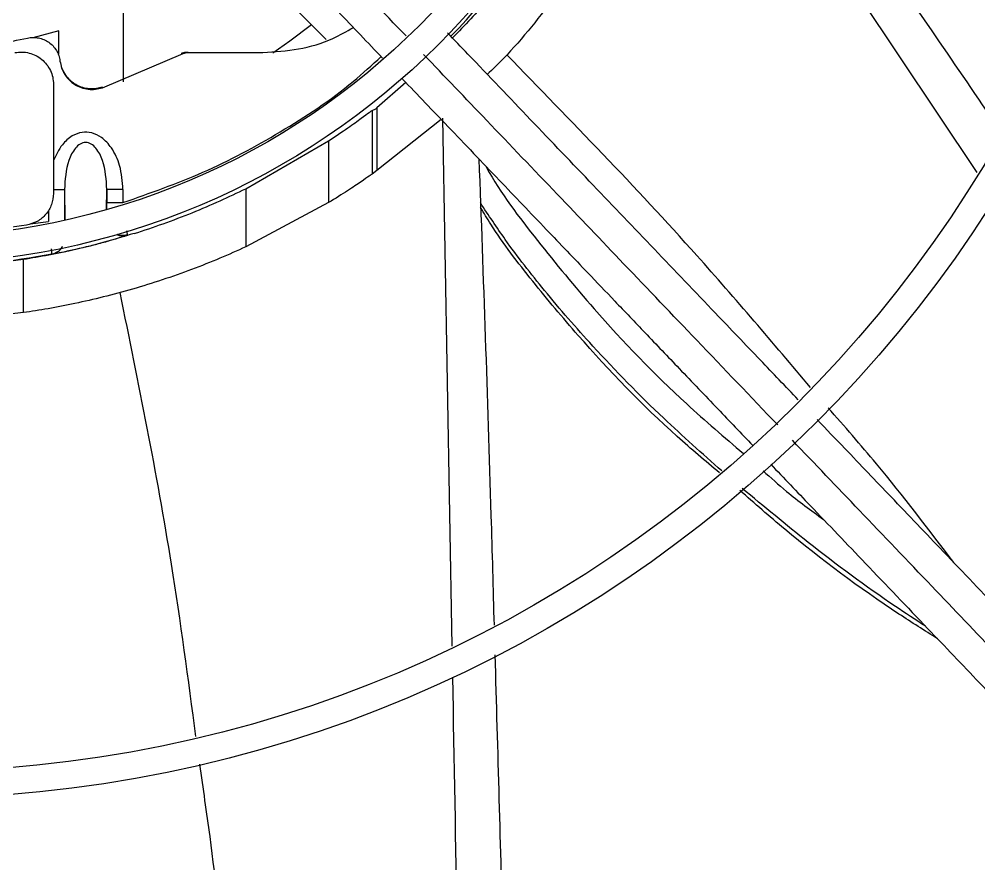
# Model space of a CAD drawing. Header units: inches. Extents: x 1229 to 1453, y -1023 to -720.
# Drawn here: x 1262.08 to 1265.597, y -810.204 to -807.108 of the extents above; entities that cross this region are included whole.
import ezdxf

# ---------------------------------------------------------------- set-up
doc = ezdxf.new("R2010")
doc.units = ezdxf.units.IN
doc.header["$MEASUREMENT"] = 0

msp = doc.modelspace()

# ---------------------------------------------------------------- linework, layer by layer
at = {"color": 18, "linetype": 'Continuous', "lineweight": 25, "true_color": 0x000000}
for p, q in [((1265.5911, -807.6698), (1264.5162, -806.0608)), ((1263.2049, -807.1816), (1262.8622, -806.8389)), ((1262.4613, -807.0725), (1262.4613, -807.3371)), ((1262.225, -807.1506), (1262.1298, -807.1758)), ((1262.225, -807.2357), (1262.225, -807.1506)), ((1262.3845, -807.3588), (1262.681, -807.2337)), ((1262.6729, -807.2336), (1262.681, -807.2337)), ((1262.6991, -807.2293), (1262.6906, -807.2293)), ((1262.6991, -807.2293), (1262.9731, -807.2293)), ((1262.2054, -807.3462), (1262.2054, -807.7463)), ((1262.3845, -807.3588), (1262.3842, -807.3568)), ((1263.4969, -807.3394), (1263.3912, -807.4322)), ((1263.3734, -807.442), (1263.3868, -807.4357)), ((1263.3734, -807.442), (1263.3734, -807.6754)), ((1263.3868, -807.4357), (1263.3912, -807.4322)), ((1263.3912, -807.4322), (1263.3912, -807.6627)), ((1263.6265, -807.4751), (1263.3912, -807.6627)), ((1263.6669, -809.4053), (1263.6324, -807.4705)), ((1262.9102, -807.729), (1263.214, -807.5541)), ((1263.214, -807.5541), (1263.214, -807.7801)), ((1263.3912, -807.6627), (1263.3734, -807.6754)), ((1262.2054, -807.7317), (1262.2457, -807.7317)), ((1262.2457, -807.7317), (1262.2474, -807.8444)), ((1262.2457, -807.7317), (1262.2457, -807.8448)), ((1262.4001, -807.8058), (1262.4012, -807.7317)), ((1262.4012, -807.7317), (1262.4012, -807.7797)), ((1262.4602, -807.7317), (1262.4602, -807.7797)), ((1262.9102, -807.729), (1262.9102, -807.9423)), ((1262.4011, -807.8015), (1262.4012, -807.7797)), ((1263.214, -807.7801), (1262.9102, -807.9423)), ((1262.1867, -807.8101), (1262.1867, -807.8493)), ((1262.1202, -807.858), (1262.1867, -807.8493)), ((1262.4764, -807.8983), (1262.4758, -807.8989)), ((1262.0952, -807.9889), (1261.8914, -808.014)), ((1262.0952, -808.1833), (1262.0952, -807.9889)), ((1262.199, -807.9673), (1262.2006, -807.9678)), ((1262.0952, -808.1833), (1261.8914, -808.2055))]:
    msp.add_line(p, q, dxfattribs=at)
at = {"color": 18, "linetype": 'Continuous', "lineweight": 25, "true_color": 0x000000, "flags": 128}
msp.add_lwpolyline([(1263.0099, -807.2308), (1263.0721, -807.1872), (1263.1508, -807.1275)], dxfattribs=at)
at = {"color": 18, "linetype": 'Continuous', "lineweight": 25, "true_color": 0x000000}
for radius in [11.7126, 8.5704, 8.472, 6.6478, 6.5493, 4.7037, 4.6053, 2.745, 2.6465]:
    msp.add_circle((1261.6739, -805.2608), radius, dxfattribs=at)
for radius, start, end in [(2.7569, 316.1598, 343.7218), (2.7569, 262.2932, 280.98), (12.9331, 283.26667, 346.73333)]:
    msp.add_arc((1261.6739, -805.2608), radius, start, end, dxfattribs=at)
for points, knots in [([(1263.8877, -803.3086), (1263.9493, -803.3818), (1264.0775, -803.5342), (1264.24, -803.7901), (1264.3806, -804.0669), (1264.4907, -804.3574), (1264.5699, -804.6577), (1264.6172, -804.9646), (1264.632, -805.2748), (1264.6142, -805.5849), (1264.564, -805.8914), (1264.482, -806.191), (1264.3689, -806.4802), (1264.2266, -806.7564), (1264.0543, -807.0143), (1263.9094, -807.1997), (1263.8153, -807.2907), (1263.7954, -807.3099)], [0, 0, 0, 0, 0.065205, 0.135665, 0.206125, 0.276585, 0.347045, 0.417505, 0.487965, 0.558425, 0.628885, 0.699345, 0.769805, 0.840265, 0.910725, 0.981186, 1, 1, 1, 1]), ([(1263.7531, -803.4372), (1263.7992, -803.4904), (1263.9076, -803.6156), (1264.0512, -803.8338), (1264.186, -804.0854), (1264.2934, -804.3501), (1264.3732, -804.6243), (1264.4243, -804.9053), (1264.4463, -805.19), (1264.4389, -805.4755), (1264.4022, -805.7587), (1264.3365, -806.0366), (1264.2426, -806.3063), (1264.1216, -806.5651), (1263.9739, -806.8092), (1263.823, -807.0151), (1263.7126, -807.1301), (1263.668, -807.1766)], [0, 0, 0, 0, 0.051393, 0.120749, 0.190107, 0.259464, 0.328821, 0.398178, 0.467535, 0.536892, 0.606249, 0.675606, 0.744963, 0.81432, 0.883677, 0.953035, 1, 1, 1, 1]), ([(1273.3834, -805.2608), (1273.3786, -805.5163), (1273.3689, -806.0272), (1273.2909, -806.7903), (1273.1667, -807.5468), (1272.9924, -808.2936), (1272.7699, -809.0274), (1272.4998, -809.745), (1272.1833, -810.4435), (1271.8218, -811.1197), (1271.4169, -811.7709), (1270.9703, -812.3942), (1270.4838, -812.9869), (1269.9597, -813.5466), (1269.4, -814.0708), (1268.8073, -814.5572), (1268.184, -815.0039), (1267.5328, -815.4088), (1266.8565, -815.7703), (1266.1581, -816.0867), (1265.4404, -816.3568), (1264.7067, -816.5794), (1263.9599, -816.7535), (1263.2033, -816.8784), (1262.4402, -816.9536), (1261.6739, -816.9787), (1260.9075, -816.9536), (1260.1444, -816.8784), (1259.3878, -816.7535), (1258.641, -816.5794), (1257.9073, -816.3568), (1257.1896, -816.0867), (1256.4912, -815.7702), (1255.8149, -815.4088), (1255.1637, -815.0039), (1254.5405, -814.5572), (1253.9477, -814.0708), (1253.3881, -813.5466), (1252.8639, -812.9869), (1252.3774, -812.3942), (1251.9308, -811.7709), (1251.5259, -811.1197), (1251.1644, -810.4435), (1250.8479, -809.745), (1250.5778, -809.0274), (1250.3553, -808.2936), (1250.181, -807.5468), (1250.0568, -806.7903), (1249.9788, -806.0272), (1249.9692, -805.5163), (1249.9643, -805.2608)], [0, 0, 0, 0, 0.020833, 0.041667, 0.0625, 0.083333, 0.104167, 0.125, 0.145833, 0.166667, 0.1875, 0.208333, 0.229167, 0.25, 0.270833, 0.291667, 0.3125, 0.333333, 0.354167, 0.375, 0.395833, 0.416667, 0.4375, 0.458333, 0.479167, 0.5, 0.520833, 0.541667, 0.5625, 0.583333, 0.604167, 0.625, 0.645833, 0.666667, 0.6875, 0.708333, 0.729167, 0.75, 0.770833, 0.791667, 0.8125, 0.833333, 0.854167, 0.875, 0.895833, 0.916667, 0.9375, 0.958333, 0.979167, 1, 1, 1, 1]), ([(1263.4976, -807.1692), (1263.4147, -807.0825), (1263.2566, -806.9171), (1263.0332, -806.6833), (1262.8363, -806.4772), (1262.6662, -806.2992), (1262.5202, -806.1464), (1262.3958, -806.0163), (1262.297, -805.9129), (1262.2393, -805.8525), (1262.2164, -805.8285)], [0, 0, 0, 0, 0.1943214, 0.3704577, 0.5233705, 0.6554348, 0.7687193, 0.8650902, 0.9463458, 1, 1, 1, 1]), ([(1262.1215, -805.9002), (1262.1461, -805.9259), (1262.2014, -805.9838), (1262.2874, -806.0737), (1262.3794, -806.1701), (1262.4723, -806.2673), (1262.5663, -806.3657), (1262.7271, -806.5339), (1262.9546, -806.772), (1263.2048, -807.0338), (1263.3575, -807.1936), (1263.4119, -807.2505)], [0, 0, 0, 0, 0.057144, 0.128522, 0.199601, 0.271053, 0.344335, 0.418101, 0.644545, 0.873366, 1, 1, 1, 1]), ([(1264.5573, -805.8967), (1264.8568, -806.3274), (1265.2336, -806.8695), (1265.6051, -807.4146), (1265.6814, -807.5266)], [0, 0, 0, 0, 0.794562, 1, 1, 1, 1]), ([(1262.9731, -807.2293), (1263.0168, -807.2266), (1263.1042, -807.2213), (1263.2171, -807.1884), (1263.2798, -807.1523), (1263.3045, -807.1381)], [0, 0, 0, 0, 0.3772621, 0.7545263, 1, 1, 1, 1]), ([(1261.7403, -807.2221), (1261.7914, -807.2205), (1261.9158, -807.2163), (1262.0379, -807.1915), (1262.1098, -807.1769)], [0, 0, 0, 0, 0.410746, 1, 1, 1, 1]), ([(1262.1098, -807.1769), (1262.1166, -807.1758), (1262.1302, -807.1735), (1262.1508, -807.1757), (1262.1706, -807.1816), (1262.1887, -807.1918), (1262.2043, -807.2053), (1262.2166, -807.222), (1262.2257, -807.2407), (1262.2281, -807.2542), (1262.2293, -807.261)], [0, 0, 0, 0, 0.124957, 0.249986, 0.374922, 0.499987, 0.624919, 0.749987, 0.874963, 1, 1, 1, 1]), ([(1264.9352, -808.5026), (1264.8889, -808.4542), (1264.7878, -808.3484), (1264.5375, -808.0864), (1264.1803, -807.7127), (1263.8529, -807.37), (1263.6747, -807.1836), (1263.6498, -807.1576)], [0, 0, 0, 0, 0.10835, 0.23655, 0.585439, 0.942123, 1, 1, 1, 1]), ([(1262.0643, -807.2303), (1262.0729, -807.2292), (1262.0902, -807.2269), (1262.1162, -807.2308), (1262.1408, -807.2398), (1262.1628, -807.2542), (1262.1811, -807.273), (1262.1948, -807.2953), (1262.2037, -807.3201), (1262.2048, -807.3375), (1262.2054, -807.3462)], [0, 0, 0, 0, 0.1250108, 0.2500147, 0.3750084, 0.5000003, 0.6250025, 0.7499986, 0.8750015, 1, 1, 1, 1]), ([(1262.4602, -807.7797), (1262.5589, -807.7453), (1262.7584, -807.6756), (1263.0402, -807.5238), (1263.2593, -807.3801), (1263.3727, -807.2757), (1263.4063, -807.2447)], [0, 0, 0, 0, 0.2857913, 0.5780338, 0.8747466, 1, 1, 1, 1]), ([(1262.6906, -807.2293), (1262.6875, -807.2295), (1262.6814, -807.2299), (1262.6757, -807.2324), (1262.6729, -807.2336)], [0, 0, 0, 0, 0.4999258, 1, 1, 1, 1]), ([(1262.681, -807.2337), (1262.6838, -807.2324), (1262.6896, -807.2298), (1262.6959, -807.2295), (1262.6991, -807.2293)], [0, 0, 0, 0, 0.499811, 1, 1, 1, 1]), ([(1264.8601, -808.595), (1264.7613, -808.4916), (1264.5732, -808.2948), (1264.3037, -808.0128), (1264.047, -807.7441), (1263.8025, -807.4883), (1263.6391, -807.3173), (1263.5619, -807.2365)], [0, 0, 0, 0, 0.228868, 0.435815, 0.623228, 0.822029, 1, 1, 1, 1]), ([(1264.9802, -808.4572), (1264.8428, -808.2948), (1264.487, -807.8746), (1264.1026, -807.4802), (1263.8667, -807.2382)], [0, 0, 0, 0, 0.386297, 1, 1, 1, 1]), ([(1262.2293, -807.261), (1262.231, -807.2696), (1262.2342, -807.2869), (1262.2461, -807.3106), (1262.2626, -807.3312), (1262.2832, -807.3477), (1262.307, -807.3592), (1262.3327, -807.3651), (1262.3591, -807.3656), (1262.376, -807.361), (1262.3845, -807.3588)], [0, 0, 0, 0, 0.125208, 0.250383, 0.3755, 0.500527, 0.625481, 0.750346, 0.875187, 1, 1, 1, 1]), ([(1262.2787, -807.3413), (1262.2774, -807.3406), (1262.2692, -807.3358), (1262.2569, -807.3228), (1262.2427, -807.3038), (1262.237, -807.2895), (1262.2343, -807.2825)], [0, 0, 0, 0, 0.056332, 0.380798, 0.697074, 1, 1, 1, 1]), ([(1262.2345, -807.2831), (1262.2346, -807.2832), (1262.2365, -807.2917), (1262.2455, -807.3074), (1262.26, -807.3276), (1262.2731, -807.3371), (1262.2789, -807.3413)], [0, 0, 0, 0, 0.006958, 0.351127, 0.713593, 1, 1, 1, 1]), ([(1262.3843, -807.3573), (1262.3703, -807.3604), (1262.3486, -807.3652), (1262.3186, -807.3605), (1262.2968, -807.3534), (1262.2843, -807.3451), (1262.2787, -807.3413)], [0, 0, 0, 0, 0.384942, 0.596379, 0.815696, 1, 1, 1, 1]), ([(1262.2789, -807.3413), (1262.2806, -807.3426), (1262.2893, -807.3499), (1262.3087, -807.3577), (1262.3348, -807.3635), (1262.3606, -807.3632), (1262.3765, -807.3589), (1262.3842, -807.3568)], [0, 0, 0, 0, 0.057973, 0.309073, 0.553272, 0.784913, 1, 1, 1, 1]), ([(1263.4852, -807.3273), (1263.5406, -807.3852), (1263.6587, -807.5087), (1263.8342, -807.6924), (1264.0049, -807.8711), (1264.1461, -808.0188), (1264.2667, -808.145), (1264.3785, -808.262), (1264.5044, -808.3938), (1264.6361, -808.5316), (1264.726, -808.6256), (1264.7687, -808.6703)], [0, 0, 0, 0, 0.129134, 0.275254, 0.409585, 0.527882, 0.605045, 0.691582, 0.789421, 0.899809, 1, 1, 1, 1]), ([(1263.214, -807.5541), (1263.2386, -807.5375), (1263.2852, -807.5058), (1263.3343, -807.4702), (1263.3654, -807.4473), (1263.3708, -807.4437), (1263.3734, -807.442)], [0, 0, 0, 0, 0.289962, 0.549996, 0.782911, 1, 1, 1, 1]), ([(1262.4602, -807.7317), (1262.458, -807.7022), (1262.4539, -807.6487), (1262.4239, -807.583), (1262.3866, -807.5417), (1262.3476, -807.5223), (1262.3088, -807.5203), (1262.2699, -807.5352), (1262.2311, -807.5705), (1262.2148, -807.6056), (1262.2054, -807.6258)], [0, 0, 0, 0, 0.200491, 0.362856, 0.481729, 0.572279, 0.652474, 0.738947, 0.849163, 1, 1, 1, 1]), ([(1262.4012, -807.7317), (1262.3988, -807.6955), (1262.3954, -807.6425), (1262.3685, -807.5867), (1262.3476, -807.5668), (1262.334, -807.5608), (1262.3235, -807.5592), (1262.3129, -807.5608), (1262.2993, -807.5668), (1262.2784, -807.5867), (1262.2515, -807.6425), (1262.2481, -807.6955), (1262.2457, -807.7317)], [0, 0, 0, 0, 0.268251, 0.392859, 0.448852, 0.475302, 0.500005, 0.524697, 0.551147, 0.607141, 0.731748, 1, 1, 1, 1]), ([(1263.7648, -807.6198), (1263.7806, -808.0556), (1263.8012, -808.6255), (1263.8165, -809.1952), (1263.8201, -809.3292)], [0, 0, 0, 0, 0.764752, 1, 1, 1, 1]), ([(1263.3734, -807.6754), (1263.3708, -807.6773), (1263.3653, -807.6811), (1263.3338, -807.7029), (1263.2847, -807.7359), (1263.2382, -807.7649), (1263.214, -807.7801)], [0, 0, 0, 0, 0.221669, 0.457485, 0.716369, 1, 1, 1, 1]), ([(1263.7897, -807.6458), (1263.7907, -807.6476), (1263.8437, -807.7453), (1263.9782, -807.9199), (1264.218, -808.213), (1264.4708, -808.4743), (1264.6642, -808.6399), (1264.7343, -808.6998)], [0, 0, 0, 0, 0.004362, 0.233887, 0.462782, 0.805496, 1, 1, 1, 1]), ([(1262.2054, -807.7463), (1262.2039, -807.7602), (1262.2011, -807.7879), (1262.179, -807.8241), (1262.1469, -807.8518), (1262.12, -807.8592), (1262.1066, -807.8629)], [0, 0, 0, 0, 0.250004, 0.500009, 0.750019, 1, 1, 1, 1]), ([(1262.4602, -807.7317), (1262.4529, -807.7317), (1262.4416, -807.7317), (1262.4279, -807.7317), (1262.4185, -807.7317), (1262.4109, -807.7317), (1262.4035, -807.7317), (1262.4021, -807.7317), (1262.4012, -807.7317)], [0, 0, 0, 0, 0.239704, 0.368512, 0.500026, 0.631505, 0.760303, 1, 1, 1, 1]), ([(1262.5006, -807.8934), (1262.5366, -807.8816), (1262.6095, -807.8578), (1262.7156, -807.817), (1262.818, -807.7734), (1262.8794, -807.7438), (1262.9102, -807.729)], [0, 0, 0, 0, 0.242299, 0.490981, 0.744693, 1, 1, 1, 1]), ([(1262.4012, -807.7797), (1262.4022, -807.7797), (1262.4042, -807.7797), (1262.4179, -807.7797), (1262.4373, -807.7797), (1262.4526, -807.7797), (1262.4602, -807.7797)], [0, 0, 0, 0, 0.250001, 0.49998, 0.749978, 1, 1, 1, 1]), ([(1264.6553, -808.7636), (1264.5835, -808.6999), (1264.4192, -808.554), (1264.2025, -808.3324), (1264.0108, -808.112), (1263.8734, -807.9366), (1263.8002, -807.826), (1263.7702, -807.7809)], [0, 0, 0, 0, 0.216617, 0.495989, 0.699866, 0.877434, 1, 1, 1, 1]), ([(1264.6465, -808.7707), (1264.5945, -808.7268), (1264.41, -808.5708), (1264.1825, -808.3339), (1263.9605, -808.069), (1263.8403, -807.9127), (1263.7831, -807.8184), (1263.7708, -807.7981)], [0, 0, 0, 0, 0.155108, 0.550215, 0.747896, 0.945655, 1, 1, 1, 1]), ([(1262.1066, -807.8629), (1262.0108, -807.8755), (1261.8193, -807.9009), (1261.539, -807.9013), (1261.3579, -807.8775), (1261.2726, -807.8663)], [0, 0, 0, 0, 0.34597, 0.691938, 1, 1, 1, 1]), ([(1262.4764, -807.8983), (1262.4764, -807.8969), (1262.4763, -807.8952), (1262.4751, -807.8859), (1262.4749, -807.8839)], [0, 0, 0, 0, 0.788272, 1, 1, 1, 1]), ([(1262.5006, -807.8934), (1262.4642, -807.9043), (1262.3922, -807.926), (1262.287, -807.9521), (1262.1863, -807.9735), (1262.1258, -807.9837), (1262.0952, -807.9889)], [0, 0, 0, 0, 0.256872, 0.506924, 0.750537, 1, 1, 1, 1]), ([(1262.2006, -807.9678), (1262.2032, -807.9675), (1262.2077, -807.967), (1262.2353, -807.9618), (1262.2612, -807.9565), (1262.281, -807.9522), (1262.302, -807.9474), (1262.3244, -807.9421), (1262.3477, -807.9363), (1262.3827, -807.9272), (1262.4262, -807.9149), (1262.4656, -807.9027), (1262.4723, -807.9002), (1262.4758, -807.8989)], [0, 0, 0, 0, 0.144072, 0.257023, 0.303754, 0.348938, 0.392297, 0.436126, 0.485161, 0.536789, 0.66758, 0.831442, 1, 1, 1, 1]), ([(1262.437, -807.8972), (1262.4413, -807.8986), (1262.4499, -807.9014), (1262.4633, -807.9018), (1262.4717, -807.8998), (1262.4758, -807.8989)], [0, 0, 0, 0, 0.344015, 0.685484, 1, 1, 1, 1]), ([(1262.4764, -807.8983), (1262.4724, -807.8993), (1262.4639, -807.9013), (1262.4508, -807.9009), (1262.4425, -807.8982), (1262.4384, -807.8969)], [0, 0, 0, 0, 0.3211, 0.669696, 1, 1, 1, 1]), ([(1262.9102, -807.9423), (1262.879, -807.9563), (1262.8169, -807.9842), (1262.7131, -808.0254), (1262.6055, -808.0635), (1262.4963, -808.0975), (1262.3883, -808.1265), (1262.284, -808.1504), (1262.1846, -808.1697), (1262.125, -808.1788), (1262.0952, -808.1833)], [0, 0, 0, 0, 0.132116, 0.263421, 0.392324, 0.518202, 0.641212, 0.761977, 0.881315, 1, 1, 1, 1]), ([(1262.1967, -807.9491), (1262.1971, -807.9525), (1262.1984, -807.9649), (1262.1987, -807.9662), (1262.199, -807.9673)], [0, 0, 0, 0, 0.272213, 1, 1, 1, 1]), ([(1262.2006, -807.9678), (1262.2069, -807.9658), (1262.2198, -807.9619), (1262.2334, -807.9512), (1262.2378, -807.9425), (1262.2391, -807.9399)], [0, 0, 0, 0, 0.400641, 0.826223, 1, 1, 1, 1]), ([(1262.7273, -809.7372), (1262.6994, -809.5264), (1262.6273, -808.9806), (1262.5172, -808.441), (1262.4496, -808.1098)], [0, 0, 0, 0, 0.386252, 1, 1, 1, 1]), ([(1265.5057, -809.0996), (1265.4129, -808.9776), (1265.2653, -808.7833), (1265.1045, -808.6), (1265.0447, -808.5319)], [0, 0, 0, 0, 0.628598, 1, 1, 1, 1]), ([(1266.2796, -809.9095), (1266.2344, -809.8622), (1266.1187, -809.7411), (1265.9206, -809.5338), (1265.695, -809.2978), (1265.4762, -809.0687), (1265.2832, -808.8668), (1265.1287, -808.7051), (1265.0382, -808.6104), (1265.0041, -808.5748)], [0, 0, 0, 0, 0.106777, 0.27357, 0.467155, 0.637763, 0.78802, 0.920207, 1, 1, 1, 1]), ([(1266.2023, -809.9995), (1266.1101, -809.9031), (1265.932, -809.7167), (1265.6728, -809.4455), (1265.4174, -809.1782), (1265.1663, -808.9154), (1264.9957, -808.7369), (1264.9138, -808.6512)], [0, 0, 0, 0, 0.215401, 0.416421, 0.60434, 0.810084, 1, 1, 1, 1]), ([(1264.8062, -808.7628), (1264.8346, -808.7884), (1264.905, -808.8518), (1264.9819, -808.9079), (1265.0277, -808.9414)], [0, 0, 0, 0, 0.403279, 1, 1, 1, 1]), ([(1264.8343, -808.7389), (1264.8826, -808.7895), (1264.9986, -808.9109), (1265.1906, -809.1118), (1265.3974, -809.3283), (1265.6059, -809.5464), (1265.814, -809.7641), (1265.9842, -809.9423), (1266.0851, -810.0479), (1266.1105, -810.0744)], [0, 0, 0, 0, 0.11322, 0.271448, 0.450246, 0.598735, 0.76149, 0.940153, 1, 1, 1, 1]), ([(1265.4454, -809.3785), (1265.3982, -809.3486), (1265.2037, -809.2254), (1264.9605, -809.0447), (1264.7756, -808.8828), (1264.7211, -808.835)], [0, 0, 0, 0, 0.184185, 0.759429, 1, 1, 1, 1]), ([(1265.4013, -809.3323), (1265.3646, -809.3085), (1265.2165, -809.2126), (1264.9916, -809.0449), (1264.8099, -808.8941), (1264.7298, -808.8275)], [0, 0, 0, 0, 0.155681, 0.627692, 1, 1, 1, 1]), ([(1263.8231, -809.4374), (1263.8333, -809.7901), (1263.8524, -810.4523), (1263.8666, -811.1135), (1263.8732, -811.4225)], [0, 0, 0, 0, 0.532574, 1, 1, 1, 1]), ([(1263.7053, -811.4825), (1263.7046, -811.4419), (1263.692, -810.7885), (1263.6801, -810.1335), (1263.669, -809.5191)], [0, 0, 0, 0, 0.06208, 1, 1, 1, 1]), ([(1262.8999, -811.6901), (1262.8921, -811.495), (1262.8708, -810.9651), (1262.8155, -810.3472), (1262.7545, -809.9272), (1262.7416, -809.8388)], [0, 0, 0, 0, 0.314992, 0.855866, 1, 1, 1, 1])]:
    msp.add_open_spline(points, degree=3, knots=knots, dxfattribs=at)

doc.saveas('drawing.dxf')
